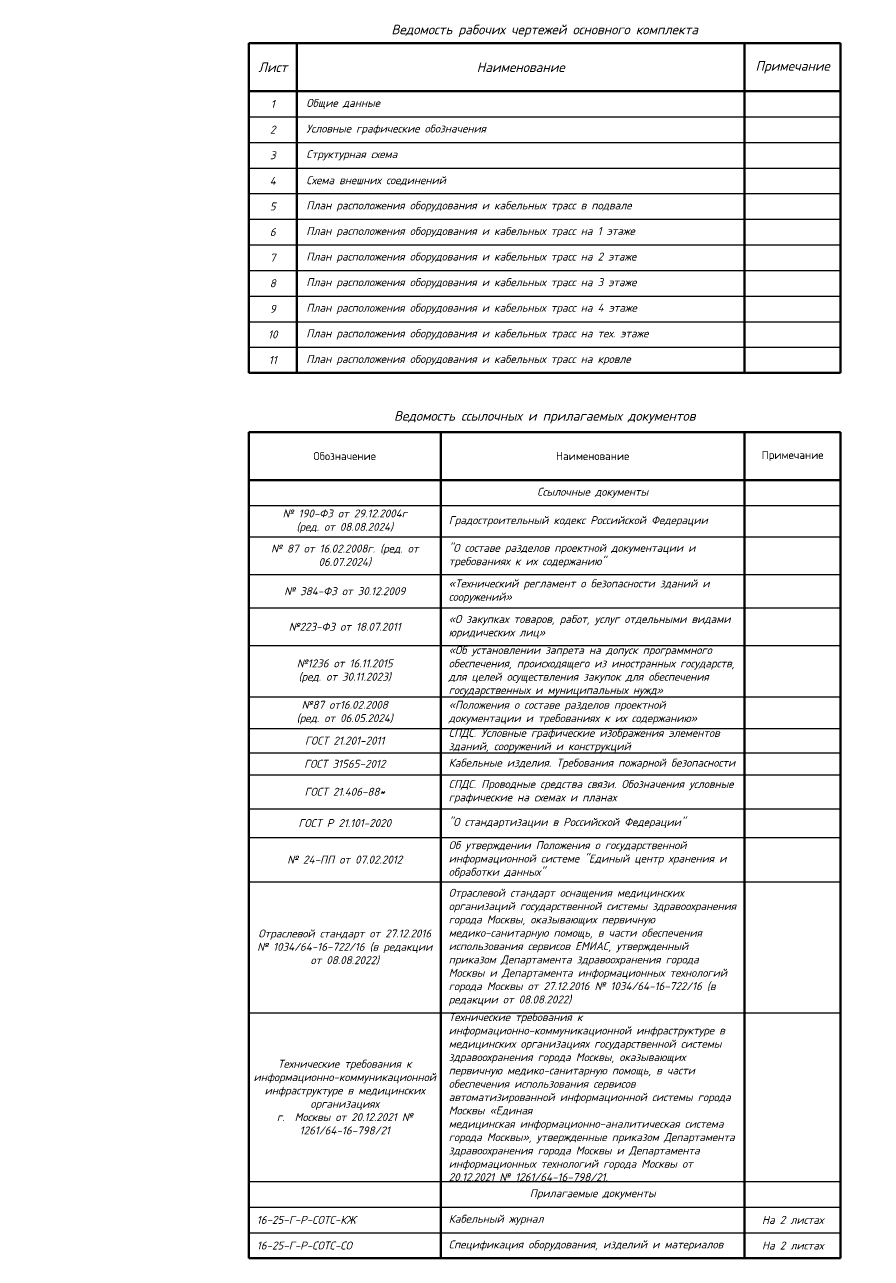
# Model space of a CAD drawing. Extents: x -72636 to 8142370, y -29900 to 852868.
# Drawn here: x -7014 to 19449, y -796 to 37752 of the extents above; entities that cross this region are included whole.
import ezdxf
from ezdxf import colors
from ezdxf.entities.mleader import LeaderData, LeaderLine
from ezdxf.math import Vec2, Vec3

# ---------------------------------------------------------------- set-up
doc = ezdxf.new("R2010")
doc.units = 0
doc.header["$LTSCALE"] = 100
doc.styles.add('ISOCPEUR', font='isocpeui.ttf', dxfattribs={"height": 250})

# ---------------------------------------------------------------- blocks, each defined once
blk = doc.blocks.new('*T16')
at = {"color": 0, "linetype": 'ByBlock', "lineweight": 70, "transparency": 16777216}
for p, q in [((0, 0), (18500, 0)), ((0, 0), (0, -10300)), ((1500, 0), (1500, -10300)), ((15500, 0), (15500, -10300)), ((18500, 0), (18500, -10300)), ((0, -1500), (18500, -1500)), ((0, -10300), (18500, -10300))]:
    blk.add_line(p, q, dxfattribs=at)
at = {"color": 0, "linetype": 'ByBlock', "lineweight": 25, "transparency": 16777216}
for p, q in [((0, -2300), (18500, -2300)), ((0, -3100), (18500, -3100)), ((0, -3900), (18500, -3900)), ((0, -4700), (18500, -4700)), ((0, -5500), (18500, -5500)), ((0, -6300), (18500, -6300)), ((0, -7100), (18500, -7100)), ((0, -7900), (18500, -7900)), ((0, -8700), (18500, -8700)), ((0, -9500), (18500, -9500))]:
    blk.add_line(p, q, dxfattribs=at)
at = {"transparency": 16777216, "style": 'ISOCPEUR'}
for s, insert, char_height, width, attachment_point in [('Лист', (750, -750), 300, 1000, 5), ('Наименование', (8500, -750), 300, 13500, 5), ('Примечание', (17000, -750), 300, 2500, 5), ('1', (750, -1900), 250, 1480, 5), ('Общие данные', (1800, -1900), 250, 13400, 4), ('2', (750, -2700), 250, 1480, 5), ('Условные графические обозначения', (1800, -2700), 250, 13400, 4), ('3', (750, -3500), 250, 1480, 5), ('Структурная схема', (1800, -3500), 250, 13400, 4), ('4', (750, -4300), 250, 1480, 5), ('Схема внешних соединений', (1800, -4300), 250, 13400, 4), ('5', (750, -5100), 250, 1480, 5), ('План расположения оборудования и кабельных трасс в подвале', (1800, -5100), 250, 13400, 4), ('6', (750, -5900), 250, 1480, 5), ('План расположения оборудования и кабельных трасс на 1 этаже', (1800, -5900), 250, 13400, 4), ('План расположения оборудования и кабельных трасс на 2 этаже', (1800, -6700), 250, 13400, 4), ('7', (750, -6700), 250, 1480, 5), ('8', (750, -7500), 250, 1480, 5), ('План расположения оборудования и кабельных трасс на 3 этаже', (1800, -7500), 250, 13400, 4), ('9', (750, -8300), 250, 1480, 5), ('План расположения оборудования и кабельных трасс на 4 этаже', (1800, -8300), 250, 13400, 4), ('10', (750, -9100), 250, 1480, 5), ('План расположения оборудования и кабельных трасс на тех. этаже', (1800, -9100), 250, 13400, 4), ('11', (750, -9900), 250, 1000, 5), ('План расположения оборудования и кабельных трасс на кровле', (1800, -9900), 250, 13400, 4)]:
    blk.add_mtext(s, dxfattribs=dict(at, insert=insert, char_height=char_height, width=width, attachment_point=attachment_point))
blk = doc.blocks.new('*T17')
at = {"color": 0, "linetype": 'ByBlock', "lineweight": 70, "transparency": 16777216}
for p, q in [((0, 0), (18500, 0)), ((0, 0), (0, -25819)), ((6000, 0), (6000, -25819)), ((15500, 0), (15500, -25819)), ((18500, 0), (18500, -25819)), ((0, -1500), (18500, -1500)), ((0, -25819), (18500, -25819))]:
    blk.add_line(p, q, dxfattribs=at)
at = {"color": 0, "linetype": 'ByBlock', "lineweight": 25, "transparency": 16777216}
for p, q in [((0, -2300), (18500, -2300)), ((0, -3273), (18500, -3273)), ((0, -4451), (18500, -4451)), ((0, -5495), (18500, -5495)), ((0, -6674), (18500, -6674)), ((0, -8269), (18500, -8269)), ((0, -9262), (18500, -9262)), ((0, -10024), (18500, -10024)), ((0, -10711), (18500, -10711)), ((0, -11769), (18500, -11769)), ((0, -12669), (18500, -12669)), ((0, -14051), (18500, -14051)), ((0, -18146), (18500, -18146)), ((0, -23419), (18500, -23419)), ((0, -24219), (18500, -24219)), ((0, -25019), (18500, -25019))]:
    blk.add_line(p, q, dxfattribs=at)
at = {"transparency": 16777216, "char_height": 250, "style": 'ISOCPEUR'}
for s, insert, width, attachment_point in [('{\\fISOCPEUR|b0|i0|c204|p34;Обозначение}', (3000, -750), 5500, 5), ('{\\fISOCPEUR|b0|i0|c204|p34;Наименование}', (10750, -750), 9000, 5), ('{\\fISOCPEUR|b0|i0|c204|p34;Примечание}', (17000, -750), 2500, 5), ('Ссылочные документы', (10750, -1900), 9000, 5), ('№ 190-ФЗ от 29.12.2004г\\P(ред. от 08.08.2024)\\~', (3000, -2787), 5500, 5), ('Градостроительный кодекс Российской Федерации', (6250, -2787), 9000, 4), ('"О составе разделов проектной документации и требованиях к их содержанию"', (6250, -3862), 9000, 4), ('№ 87 от 16.02.2008г. (ред. от 06.07.2024)', (3000, -3862), 5500, 5), ('«Технический регламент о безопасности зданий и сооружений»', (6250, -4973), 9000, 4), ('№ 384-ФЗ от 30.12.2009', (3000, -4973), 5500, 5), ('«О закупках товаров, работ, услуг отдельными видами юридических лиц»', (6250, -6085), 9000, 4), ('№223-ФЗ от 18.07.2011', (3000, -6085), 5500, 5), ('«Об установлении запрета на допуск программного обеспечения, происходящего из иностранных государств, для целей осуществления закупок для обеспечения государственных и муниципальных нужд»', (6250, -7471), 9000, 4), ('№1236 от 16.11.2015 ^J(ред. от 30.11.2023)^J', (3000, -7471), 5500, 5), ('№87 от16.02.2008 ^J(ред. от 06.05.2024)^J', (3000, -8766), 5500, 5), ('«Положения о составе разделов проектной документации и требованиях к их содержанию»', (6250, -8766), 9000, 4), ('ГОСТ 21.201-2011', (3000, -9643), 5500, 5), ('СПДС. Условные графические изображения элементов зданий, сооружений и конструкций', (6250, -9643), 9000, 4), ('ГОСТ 31565-2012', (3000, -10367), 5500, 5), ('Кабельные изделия. Требования пожарной безопасности', (6250, -10367), 9000, 4), ('ГОСТ 21.406-88*', (3000, -11240), 5500, 5), ('СПДС. Проводные средства связи. Обозначения условные графические на схемах и планах', (6250, -11240), 9000, 4), ('ГОСТ Р 21.101-2020', (3000, -12219), 5500, 5), ('"О стандартизации в Российской Федерации"', (6250, -12219), 9000, 4), ('Об утверждении Положения о государственной информационной системе "Единый центр хранения и обработки данных"', (6250, -13360), 9000, 4), ('№ 24-ПП от 07.02.2012', (3000, -13360), 5500, 5), ('Отраслевой стандарт оснащения медицинских организаций государственной системы здравоохранения города Москвы, оказывающих первичную медико-санитарную помощь, в части обеспечения использования сервисов ЕМИАС, утвержденный приказом Департамента здравоохранения города Москвы и Департамента информационных технологий города Москвы от 27.12.2016 № 1034/64-16-722/16 (в редакции от 08.08.2022)', (6250, -16098), 9000, 4), ('Отраслевой стандарт от 27.12.2016 № 1034/64-16-722/16 (в редакции от 08.08.2022)', (3000, -16098), 5500, 5), ('{\\fISOCPEUR|b0|i1|c204|p34;Технические требования к информационно\\fISOCPEUR|b0|i1|c0|p34;-\\fISOCPEUR|b0|i1|c204|p34;коммуникационной инфраструктуре в медицинских организациях государственной системы здравоохранения города Москвы\\fISOCPEUR|b0|i1|c0|p34;, \\fISOCPEUR|b0|i1|c204|p34;оказывающих первичную медико\\fISOCPEUR|b0|i1|c0|p34;-\\fISOCPEUR|b0|i1|c204|p34;санитарную помощь\\fISOCPEUR|b0|i1|c0|p34;, \\fISOCPEUR|b0|i1|c204|p34;в части обеспечения использования сервисов автоматизированной информационной системы города Москвы \\fISOCPEUR|b0|i1|c0|p34;«\\fISOCPEUR|b0|i1|c204|p34;Единая ^Jмедицинская информационно\\fISOCPEUR|b0|i1|c0|p34;-\\fISOCPEUR|b0|i1|c204|p34;аналитическая система города Москвы\\fISOCPEUR|b0|i1|c0|p34;», \\fISOCPEUR|b0|i1|c204|p34;утвержденные приказом Департамента здравоохранения города Москвы и Департамента информационных технологий города Москвы от \\fISOCPEUR|b0|i1|c0|p34;20.12.2021 № 1261/64-16-798/21.}', (6250, -20782), 9000, 4), ('Технические требования к информационно-коммуникационной инфраструктуре в медицинских организациях^Jг.  Москвы от 20.12.2021 № 1261/64-16-798/21^J', (3000, -20782), 5500, 5), ('Прилагаемые документы', (10750, -23819), 9000, 5), ('16-25-Г-Р-СОТС-КЖ', (250, -24619), 5500, 4), ('Кабельный журнал', (6250, -24619), 9000, 4), ('На 2 листах', (17000, -24619), 2500, 5), ('16-25-Г-Р-СОТС-СО', (250, -25419), 5500, 4), ('Спецификация оборудования, изделий и материалов', (6250, -25419), 9000, 4), ('На 2 листах', (17000, -25419), 2500, 5)]:
    blk.add_mtext(s, dxfattribs=dict(at, insert=insert, width=width, attachment_point=attachment_point))
blk = doc.blocks.new('_Oblique')
at = {"color": 0, "linetype": 'ByBlock', "lineweight": -2}
blk.add_line((-0.5, -0.5), (0.5, 0.5), dxfattribs=at)

msp = doc.modelspace()

# ---------------------------------------------------------------- block references
for name, p in [('*T16', (-11, 37172)), ('*T17', (-11, 25023))]:
    msp.add_blockref(name, p)

# ---------------------------------------------------------------- texts
at = {"insert": (9239, 37560), "char_height": 300, "width": 18480, "attachment_point": 5, "style": 'ISOCPEUR'}
msp.add_mtext('Ведомость рабочих чертежей основного комплекта', dxfattribs=at)
at = {"lineweight": 15, "insert": (9239, 25485), "char_height": 300, "width": 18500, "attachment_point": 5, "style": 'ISOCPEUR'}
msp.add_mtext('Ведомость ссылочных и прилагаемых документов', dxfattribs=at)

# ---------------------------------------------------------------- leaders
at = {"color": 0}
ml = msp.add_multileader_mtext('Standard', dxfattribs=at)
ml.set_content('K10', color=7, style='ISOCPEUR')
ml.set_leader_properties(color=256)
ml.set_arrow_properties(name='OBLIQUE')
ml.build(insert=Vec2(0, 0))
ml.multileader.update_dxf_attribs({"has_dogleg": 0, "text_left_attachment_type": 6, "text_right_attachment_type": 6, "dogleg_length": 0.5, "arrow_head_size": 100, "scale": 100})
ctx = ml.context
ctx.base_point, ctx.scale, ctx.char_height, ctx.arrow_head_size, ctx.landing_gap_size, ctx.plane_origin = Vec3(166139, 19977), 100, 200, 100, 0, Vec3(167901, 21304)
ctx.left_attachment, ctx.right_attachment, ctx.text_align_type = 6, 6, 2
notes = []
notes.append((ctx, [(1, (1, 1, 0), (166593, 19977), (-1, 0), 50, [(0, [(167173, 19482)], 0, [])])]))
ctx.mtext.insert, ctx.mtext.width, ctx.mtext.alignment, ctx.mtext.flow_direction = Vec3(166543, 20217), 2388.1, 3, 5
ml = msp.add_multileader_mtext('Standard', dxfattribs=at)
ml.set_content('K9', color=7, style='ISOCPEUR')
ml.set_leader_properties(color=256)
ml.set_arrow_properties(name='OBLIQUE')
ml.build(insert=Vec2(0, 0))
ml.multileader.update_dxf_attribs({"has_dogleg": 0, "text_left_attachment_type": 6, "text_right_attachment_type": 6, "dogleg_length": 0.5, "arrow_head_size": 100, "scale": 100})
ctx = ml.context
ctx.base_point, ctx.scale, ctx.char_height, ctx.arrow_head_size, ctx.landing_gap_size, ctx.plane_origin = Vec3(165866, 17368), 100, 200, 100, 0, Vec3(167531, 18694)
ctx.left_attachment, ctx.right_attachment, ctx.text_align_type = 6, 6, 2
notes.append((ctx, [(1, (1, 1, 0), (166224, 17368), (-1, 0), 50, [(0, [(167081, 17999)], 0, [])])]))
ctx.mtext.insert, ctx.mtext.width, ctx.mtext.alignment, ctx.mtext.flow_direction = Vec3(166174, 17608), 2388.1, 3, 5
for ctx, leaders in notes:
    for number, flags, end, landing, length, lines in leaders:
        leader = LeaderData()
        leader.index, (leader.has_last_leader_line, leader.has_dogleg_vector, leader.attachment_direction) = number, flags
        leader.last_leader_point, leader.dogleg_vector, leader.dogleg_length = Vec3(end), Vec3(landing), length
        for number, points, colour, breaks in lines:
            line = LeaderLine()
            line.index, line.vertices, line.color, line.breaks = number, Vec3.list(points), colors.encode_raw_color(colour), breaks
            leader.lines.append(line)
        ctx.leaders.append(leader)

doc.saveas('drawing.dxf')
